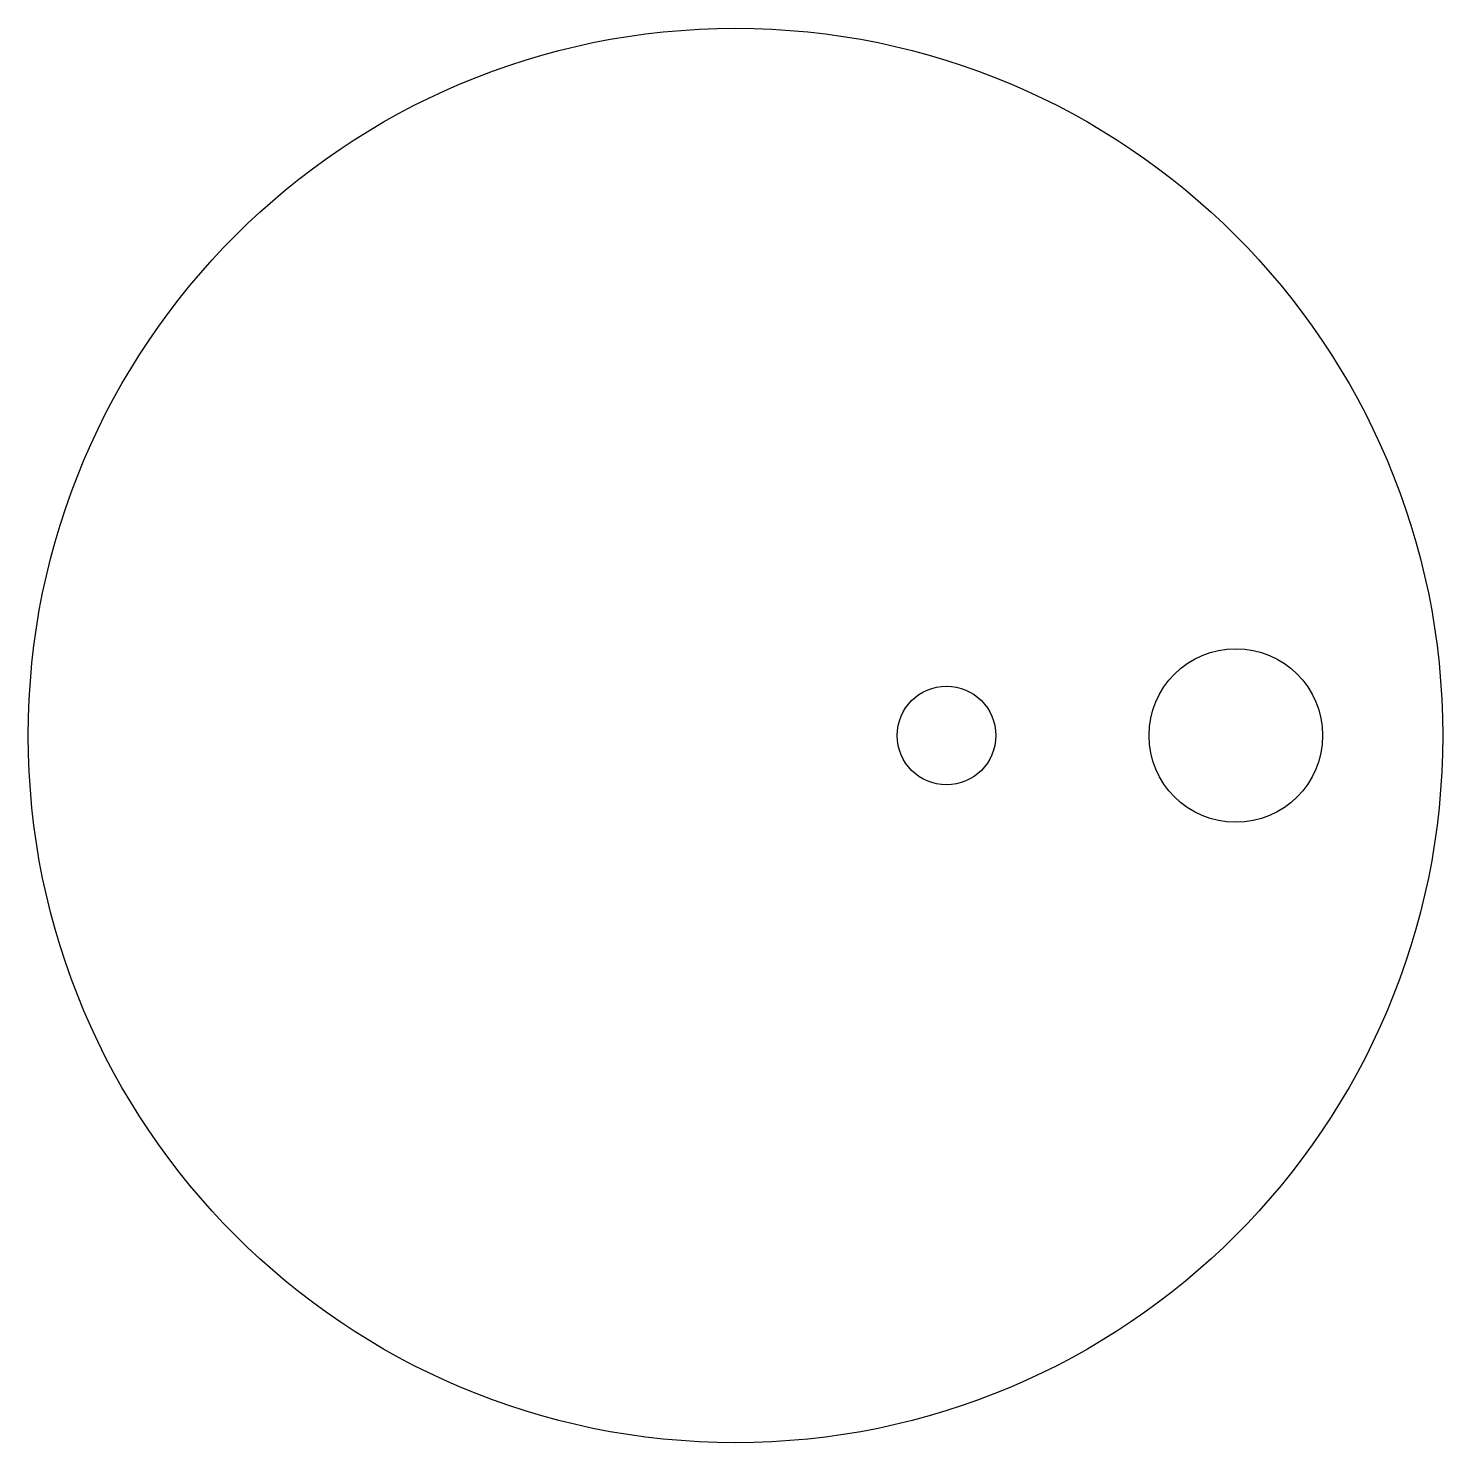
# Model space of a CAD drawing. Header units: millimetres. Extents: x -95 to 51, y -73 to 73.
import ezdxf

# ---------------------------------------------------------------- set-up
doc = ezdxf.new("R2010")
doc.units = ezdxf.units.MM

msp = doc.modelspace()

# ---------------------------------------------------------------- linework, layer by layer
at = {"layer": 'bore'}
msp.add_circle((0, 0), 5.113, dxfattribs=at)
at = {"layer": 'journal'}
msp.add_circle((-21.875, 0), 73.325, dxfattribs=at)
at = {"layer": 'pin'}
msp.add_circle((30, 0), 9, dxfattribs=at)

doc.saveas('drawing.dxf')
